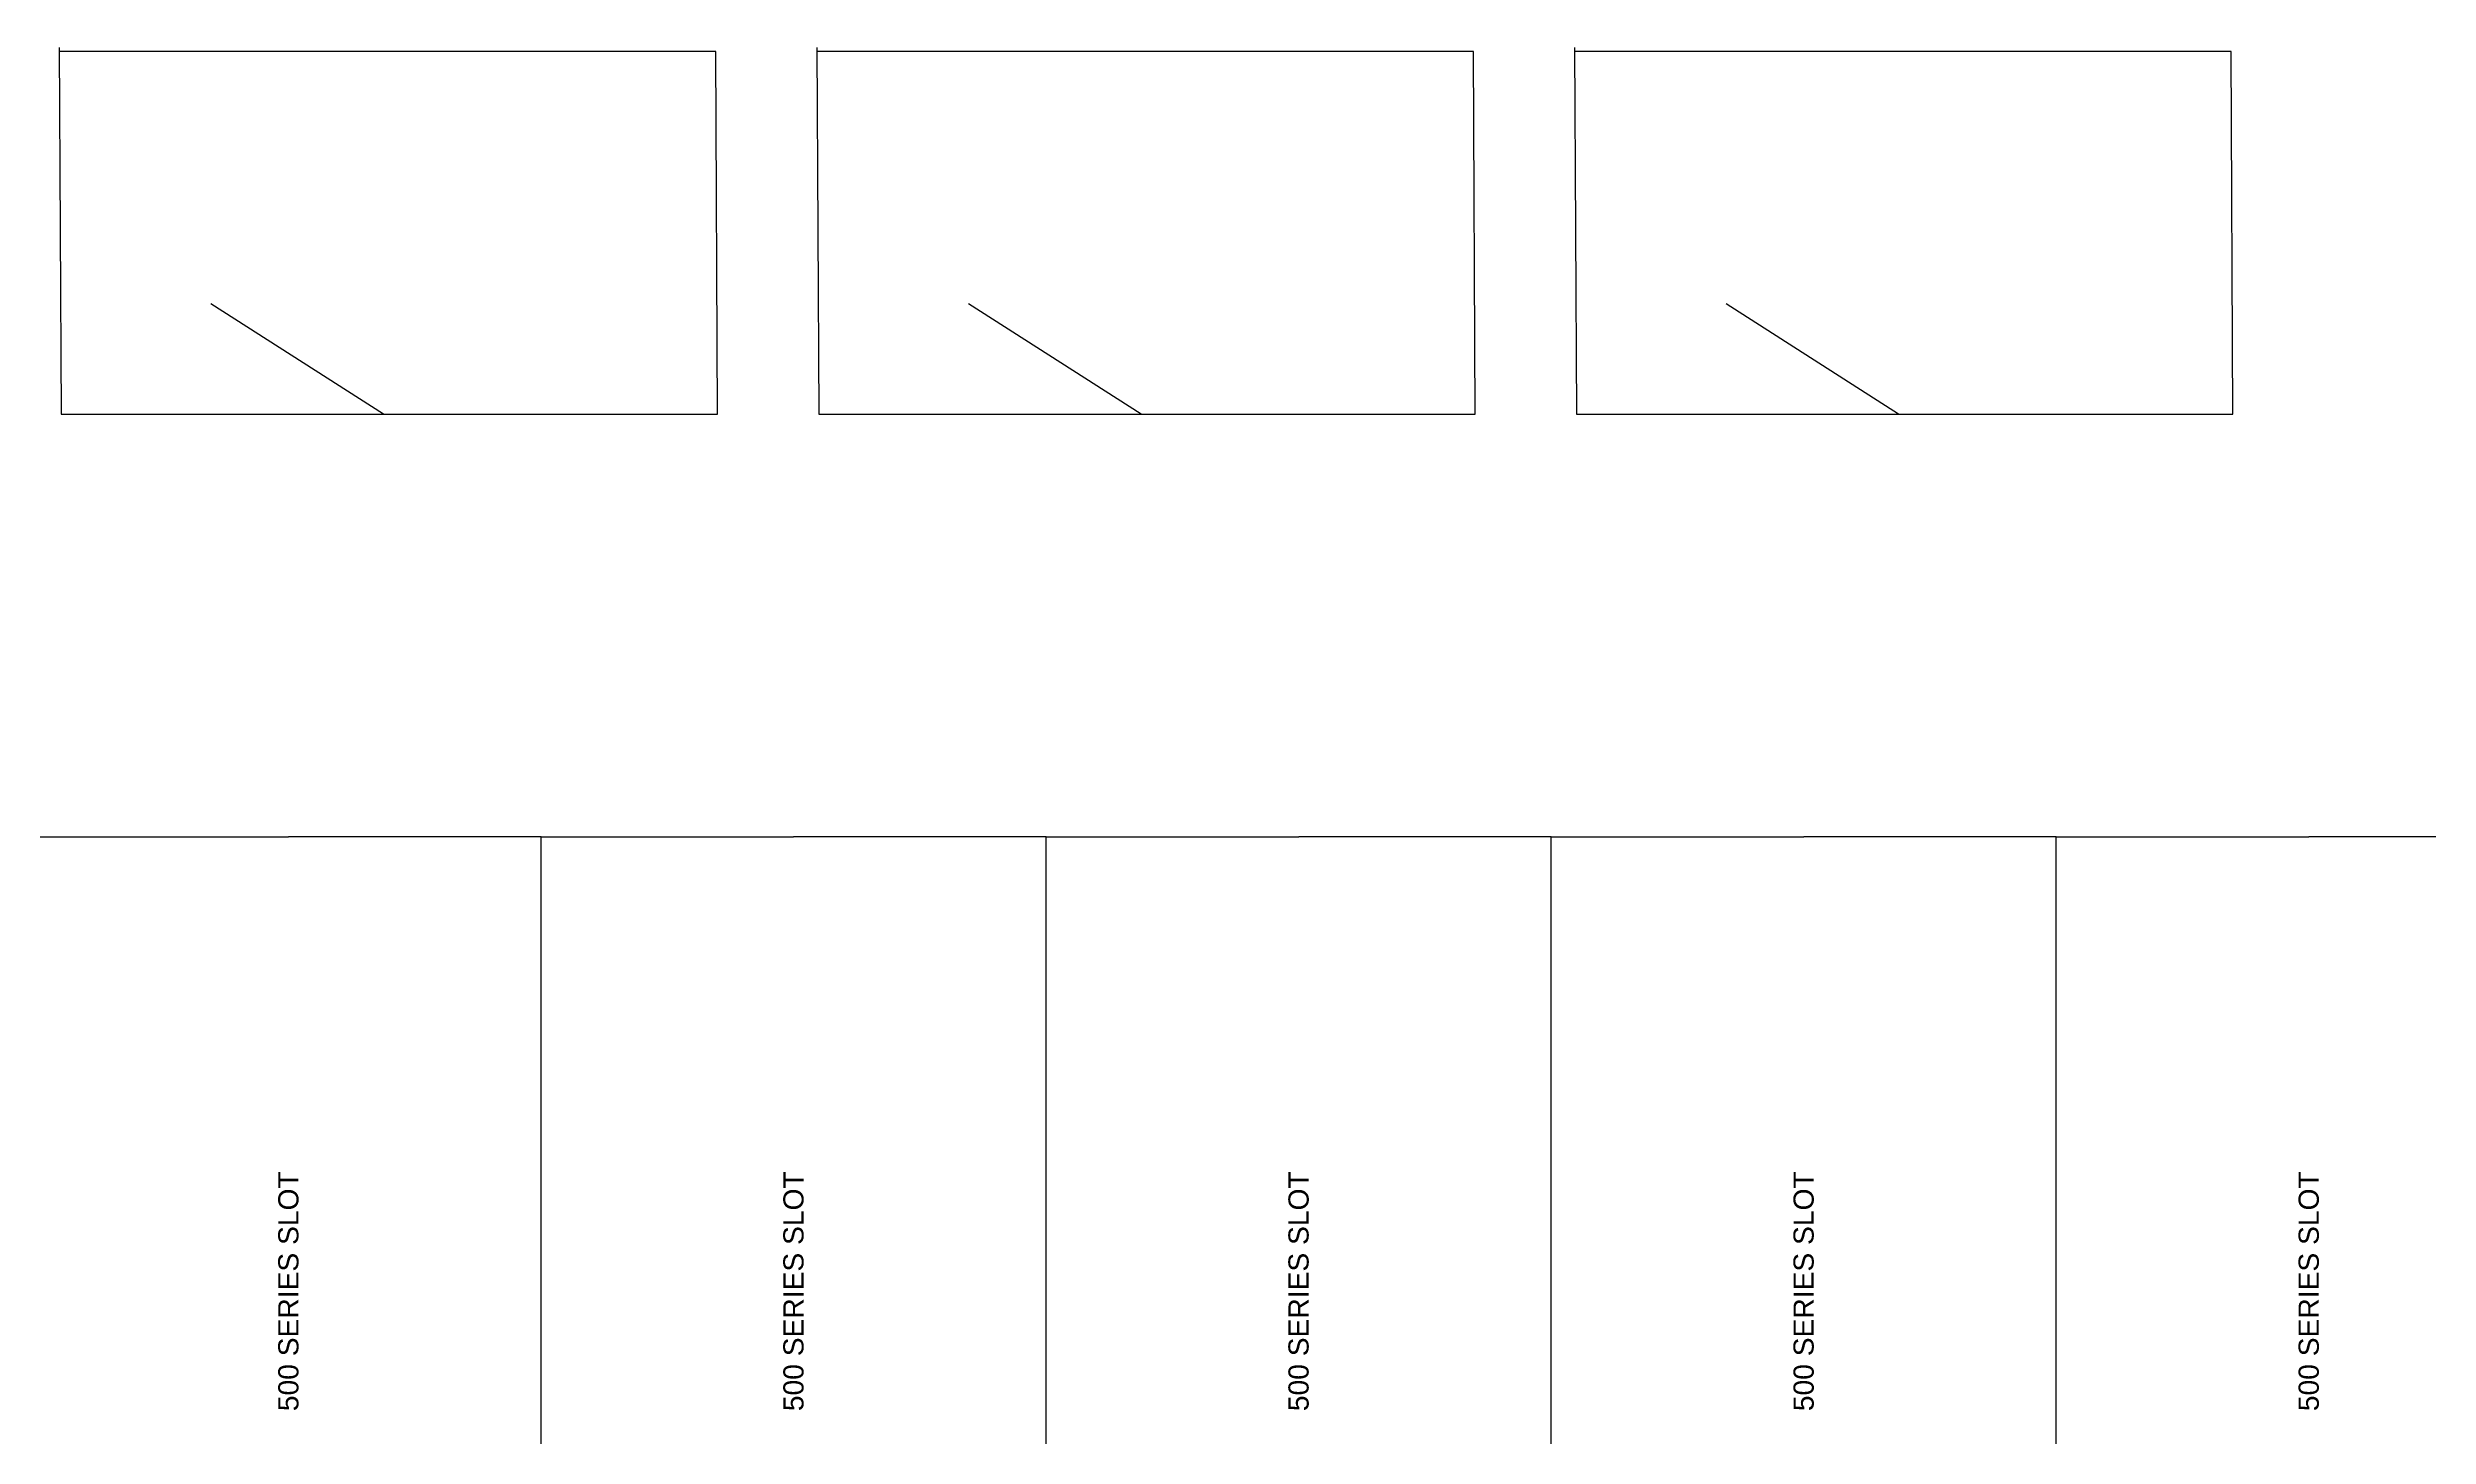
# Model space of a CAD drawing. Header units: inches. Extents: x 0 to 1600, y -1400 to 2600.
# Drawn here: x 702.5 to 1173.9, y 1261.2 to 1536.3 of the extents above; entities that cross this region are included whole.
import ezdxf

# ---------------------------------------------------------------- set-up
doc = ezdxf.new("R2010")
doc.units = ezdxf.units.IN
doc.header["$MEASUREMENT"] = 0
doc.layers.get('0').update_dxf_attribs({"lineweight": 25, "true_color": 0xffffff})
doc.styles.add('textstyle193', font='')
doc.styles.add('textstyle196', font='')
doc.styles.add('textstyle197', font='')
doc.styles.add('textstyle198', font='')
doc.styles.add('textstyle199', font='')
doc.styles.get('textstyle193').set_extended_font_data('Liberation Sans')
doc.styles.get('textstyle196').set_extended_font_data('Liberation Sans')
doc.styles.get('textstyle197').set_extended_font_data('Liberation Sans')
doc.styles.get('textstyle198').set_extended_font_data('Liberation Sans')
doc.styles.get('textstyle199').set_extended_font_data('Liberation Sans')

msp = doc.modelspace()

# ---------------------------------------------------------------- linework, layer by layer
for p, q in [((704.84, 1536.29), (705.23, 1463.71)), ((834.85, 1535.52), (704.85, 1535.52)), ((835.16, 1463.71), (834.85, 1535.52)), ((854.84, 1536.29), (855.23, 1463.71)), ((984.85, 1535.52), (854.85, 1535.52)), ((985.16, 1463.71), (984.85, 1535.52)), ((1004.84, 1536.29), (1005.23, 1463.71)), ((1134.85, 1535.52), (1004.85, 1535.52)), ((1135.16, 1463.71), (1134.85, 1535.52)), ((769.01, 1463.71), (734.85, 1485.52)), ((919.01, 1463.71), (884.85, 1485.52)), ((1069.01, 1463.71), (1034.85, 1485.52)), ((705.23, 1463.71), (835.16, 1463.71)), ((855.23, 1463.71), (985.16, 1463.71)), ((1005.23, 1463.71), (1135.16, 1463.71)), ((700.22, 1380), (750.22, 1380)), ((800.22, 1380), (750.22, 1380)), ((800.22, 1200), (800.22, 1380)), ((800.22, 1380), (850.22, 1380)), ((800.22, 1200), (800.22, 1380)), ((900.22, 1380), (850.22, 1380)), ((900.22, 1200), (900.22, 1380)), ((900.22, 1380), (950.22, 1380)), ((900.22, 1200), (900.22, 1380)), ((1000.22, 1380), (950.22, 1380)), ((1000.22, 1200), (1000.22, 1380)), ((1000.22, 1380), (1050.22, 1380)), ((1000.22, 1200), (1000.22, 1380)), ((1100.22, 1380), (1050.22, 1380)), ((1100.22, 1200), (1100.22, 1380)), ((1100.22, 1380), (1150.22, 1380)), ((1100.22, 1200), (1100.22, 1380)), ((1200.22, 1380), (1150.22, 1380))]:
    msp.add_line(p, q)

# ---------------------------------------------------------------- texts
at = {"char_height": 1, "attachment_point": 5, "rotation": 90}
for insert, style in [((750.22, 1290), 'textstyle197'), ((850.22, 1290), 'textstyle196'), ((950.22, 1290), 'textstyle199'), ((1050.22, 1290), 'textstyle198'), ((1150.22, 1290), 'textstyle193')]:
    msp.add_mtext('\\C7;\\H4;500 SERIES SLOT', dxfattribs=dict(at, insert=insert, style=style))

doc.saveas('drawing.dxf')
